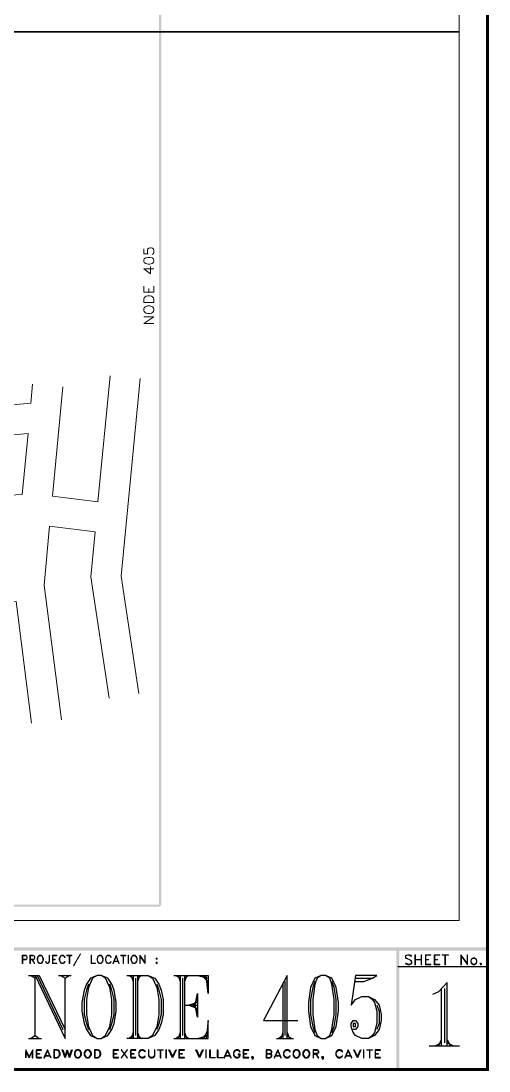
# Model space of a CAD drawing. Header units: millimetres. Extents: x -5 to 817, y 96 to 1062.
# Drawn here: x 668.9 to 817, y 95.7 to 427.9 of the extents above; entities that cross this region are included whole.
import ezdxf

# ---------------------------------------------------------------- set-up
doc = ezdxf.new("R2010")
doc.units = ezdxf.units.MM
doc.layers.add('PDF_0', color=7, linetype='Continuous')
doc.layers.add('PDF_BLOCK', color=7, linetype='Continuous')
for name, color, linetype, true_color in [('PDF_BORDER', 13, 'Continuous', 0xb85c5c), ('PDF_FIBER', 8, 'Continuous', 0x808080), ('PDF_NODEBOUNDARY', 8, 'Continuous', 0x808080), ('PDF_RDBKGRD', 8, 'Continuous', 0x808080), ('PDF_TEXT', 40, 'Continuous', 0xffbf00)]:
    doc.layers.add(name, color=color, linetype=linetype, true_color=true_color)

msp = doc.modelspace()

# ---------------------------------------------------------------- linework, layer by layer
at = {"layer": 'PDF_0', "lineweight": 0, "const_width": 0.989}
msp.add_lwpolyline([(2.7, 1061.45), (816.46, 1061.45), (816.46, 96.24), (2.7, 96.24)], close=True, dxfattribs=at)
at = {"layer": 'PDF_0', "lineweight": 0}
for points in [[(7.98, 1056.17), (807.47, 1056.17), (807.47, 143.4), (7.98, 143.4)], [(7.98, 143.4), (807.47, 143.4), (807.47, 1056.17), (7.98, 1056.17)]]:
    msp.add_lwpolyline(points, close=True, dxfattribs=at)
at = {"layer": 'PDF_0', "transparency": 33554559}
for points in [[(2.7, 134.82), (2.7, 133.83), (816.46, 134.82)], [(2.7, 133.83), (816.46, 134.82), (816.46, 133.83)]]:
    msp.add_solid(points, dxfattribs=at)
at = {"layer": 'PDF_BLOCK', "lineweight": 0}
for points in [[(669.45, 130.95), (670.36, 130.95), (670.61, 131.11), (670.77, 131.19), (670.85, 131.44), (670.85, 131.85), (670.77, 132.1), (670.61, 132.18), (670.36, 132.35), (669.29, 132.35), (669.29, 129.79), (669.45, 129.79), (669.45, 132.18), (670.36, 132.18), (670.61, 132.1), (670.77, 131.85), (670.77, 131.44), (670.61, 131.19), (670.36, 131.11), (669.45, 131.11)], [(671.84, 130.95), (672.67, 130.95), (673.08, 131.11), (673.16, 131.19), (673.24, 131.44), (673.24, 131.85), (673.16, 132.1), (673.08, 132.18), (672.67, 132.35), (671.68, 132.35), (671.68, 129.79), (671.84, 129.79), (671.84, 132.18), (672.67, 132.18), (673.08, 132.1), (673.16, 131.85), (673.16, 131.44), (673.08, 131.19), (672.67, 131.11), (671.84, 131.11)], [(672.42, 130.95), (673.16, 129.79), (673.24, 129.79), (672.58, 130.95)], [(678.93, 131.11), (679.68, 131.11), (679.68, 130.95), (678.93, 130.95)], [(684.13, 132.18), (684.13, 129.79), (684.29, 129.79), (684.29, 132.18)], [(698.23, 130.37), (699.71, 130.37)], [(698.39, 130.53), (699.54, 130.53)], [(701.19, 132.18), (701.19, 129.79), (701.28, 129.79), (701.28, 132.18)], [(793.7, 131.03), (795.51, 131.03)], [(793.7, 130.86), (795.51, 130.86)], [(797, 131.03), (797.82, 131.03), (797.82, 130.86), (797, 130.86)], [(799.8, 131.03), (800.63, 131.03), (800.63, 130.86), (799.8, 130.86)], [(803.02, 132.35), (803.02, 129.38), (803.18, 129.38), (803.18, 132.35)]]:
    msp.add_lwpolyline(points, dxfattribs=at)
for points in [[(674.73, 132.35), (674.48, 132.18), (674.23, 131.94), (674.15, 131.69), (673.99, 131.36), (673.99, 130.78), (674.15, 130.37), (674.23, 130.12), (674.48, 129.87), (674.73, 129.79), (675.22, 129.79), (675.47, 129.87), (675.72, 130.12), (675.8, 130.37), (675.96, 130.78), (675.96, 131.36), (675.8, 131.69), (675.72, 131.94), (675.47, 132.18), (675.22, 132.35)], [(674.81, 132.18), (674.48, 132.1), (674.23, 131.69), (674.15, 131.36), (674.15, 130.78), (674.23, 130.37), (674.48, 130.04), (674.81, 129.87), (675.06, 129.87), (675.47, 130.04), (675.72, 130.37), (675.8, 130.78), (675.8, 131.36), (675.72, 131.69), (675.47, 132.1), (675.06, 132.18)], [(676.62, 130.37), (676.79, 130.04), (676.87, 129.87), (677.12, 129.79), (677.37, 129.79), (677.61, 129.87), (677.78, 130.04), (677.86, 130.37), (677.86, 132.35), (677.78, 132.35), (677.78, 130.37), (677.61, 130.04), (677.37, 129.87), (677.12, 129.87), (676.87, 130.04), (676.79, 130.37)], [(680.25, 132.35), (678.85, 132.35), (678.85, 129.79), (680.25, 129.79), (680.25, 129.87), (678.93, 129.87), (678.93, 132.18), (680.25, 132.18)], [(682.81, 130.37), (682.73, 130.37), (682.56, 130.12), (682.48, 130.04), (682.23, 129.87), (681.74, 129.87), (681.49, 130.04), (681.24, 130.37), (681.16, 130.78), (681.16, 131.36), (681.24, 131.69), (681.49, 132.1), (681.74, 132.18), (682.23, 132.18), (682.48, 132.1), (682.56, 131.94), (682.73, 131.69), (682.81, 131.69), (682.73, 131.94), (682.48, 132.18), (682.23, 132.35), (681.74, 132.35), (681.49, 132.18), (681.24, 131.94), (681.16, 131.69), (680.99, 131.36), (680.99, 130.78), (681.16, 130.37), (681.24, 130.12), (681.49, 129.87), (681.74, 129.79), (682.23, 129.79), (682.48, 129.87), (682.73, 130.12)], [(684.95, 132.18), (683.39, 132.18), (683.39, 132.35), (684.95, 132.35)], [(685.61, 128.97), (687.75, 132.76), (687.67, 132.76), (685.45, 128.97)], [(691.05, 129.79), (691.05, 132.35), (691.14, 132.35), (691.14, 129.87), (692.45, 129.87), (692.45, 129.79)], [(693.69, 132.35), (693.44, 132.18), (693.2, 131.94), (693.03, 131.69), (692.95, 131.36), (692.95, 130.78), (693.03, 130.37), (693.2, 130.12), (693.44, 129.87), (693.69, 129.79), (694.19, 129.79), (694.43, 129.87), (694.6, 130.12), (694.76, 130.37), (694.85, 130.78), (694.85, 131.36), (694.76, 131.69), (694.6, 131.94), (694.43, 132.18), (694.19, 132.35)], [(693.77, 132.18), (693.44, 132.1), (693.2, 131.69), (693.03, 131.36), (693.03, 130.78), (693.2, 130.37), (693.44, 130.04), (693.77, 129.87), (694.02, 129.87), (694.43, 130.04), (694.6, 130.37), (694.76, 130.78), (694.76, 131.36), (694.6, 131.69), (694.43, 132.1), (694.02, 132.18)], [(697.4, 130.37), (697.32, 130.37), (697.15, 130.12), (697.07, 130.04), (696.82, 129.87), (696.33, 129.87), (696.08, 130.04), (695.83, 130.37), (695.75, 130.78), (695.75, 131.36), (695.83, 131.69), (696.08, 132.1), (696.33, 132.18), (696.82, 132.18), (697.07, 132.1), (697.15, 131.94), (697.32, 131.69), (697.4, 131.69), (697.32, 131.94), (697.07, 132.18), (696.82, 132.35), (696.33, 132.35), (696.08, 132.18), (695.83, 131.94), (695.75, 131.69), (695.59, 131.36), (695.59, 130.78), (695.75, 130.37), (695.83, 130.12), (696.08, 129.87), (696.33, 129.79), (696.82, 129.79), (697.07, 129.87), (697.32, 130.12)], [(698.97, 132.35), (697.98, 129.79), (698.14, 129.79), (698.97, 131.94), (699.79, 129.79), (699.96, 129.79)], [(702.02, 132.18), (700.45, 132.18), (700.45, 132.35), (702.02, 132.35)], [(702.84, 129.79), (702.84, 132.35), (702.76, 132.35), (702.76, 129.79)], [(704.41, 132.35), (704.16, 132.18), (703.91, 131.94), (703.83, 131.69), (703.67, 131.36), (703.67, 130.78), (703.83, 130.37), (703.91, 130.12), (704.16, 129.87), (704.41, 129.79), (704.9, 129.79), (705.15, 129.87), (705.4, 130.12), (705.48, 130.37), (705.65, 130.78), (705.65, 131.36), (705.48, 131.69), (705.4, 131.94), (705.15, 132.18), (704.9, 132.35)], [(704.49, 132.18), (704.16, 132.1), (703.91, 131.69), (703.83, 131.36), (703.83, 130.78), (703.91, 130.37), (704.16, 130.04), (704.49, 129.87), (704.74, 129.87), (705.15, 130.04), (705.4, 130.37), (705.48, 130.78), (705.48, 131.36), (705.4, 131.69), (705.15, 132.1), (704.74, 132.18)], [(708.12, 129.79), (708.12, 132.35), (708.04, 132.35), (708.04, 130.12), (706.47, 132.35), (706.47, 129.79), (706.55, 129.79), (706.55, 131.94)], [(711.75, 131.44), (711.66, 131.36), (711.66, 131.19), (711.75, 131.11), (711.91, 131.11), (711.99, 131.19), (711.99, 131.36), (711.91, 131.44)], [(711.75, 130.12), (711.66, 130.04), (711.66, 129.87), (711.75, 129.79), (711.91, 129.79), (711.99, 129.87), (711.99, 130.04), (711.91, 130.12)], [(711.75, 131.36), (711.75, 131.19), (711.91, 131.19), (711.91, 131.36)], [(711.75, 130.04), (711.75, 129.87), (711.91, 129.87), (711.91, 130.04)], [(790.48, 129.87), (790.73, 129.54), (791.23, 129.38), (791.8, 129.38), (792.22, 129.54), (792.55, 129.87), (792.55, 130.29), (792.38, 130.62), (792.05, 130.86), (791.8, 131.03), (791.06, 131.36), (790.73, 131.52), (790.57, 131.77), (790.57, 132.1), (790.73, 132.18), (791.23, 132.35), (791.8, 132.35), (792.05, 132.18), (792.22, 132.1), (792.55, 132.1), (792.22, 132.35), (791.8, 132.51), (791.23, 132.51), (790.73, 132.35), (790.48, 132.1), (790.48, 131.77), (790.57, 131.52), (790.73, 131.36), (791.06, 131.19), (791.8, 130.86), (792.05, 130.78), (792.22, 130.62), (792.38, 130.29), (792.38, 129.87), (792.22, 129.71), (791.8, 129.54), (791.23, 129.54), (790.9, 129.71), (790.73, 129.87)], [(793.53, 129.38), (793.53, 132.51), (793.7, 132.51), (793.7, 129.38)], [(795.6, 132.51), (795.51, 132.51), (795.51, 129.38), (795.6, 129.38)], [(798.56, 132.51), (796.83, 132.51), (796.83, 129.38), (798.56, 129.38), (798.56, 129.54), (797, 129.54), (797, 132.35), (798.56, 132.35)], [(801.37, 132.51), (799.64, 132.51), (799.64, 129.38), (801.37, 129.38), (801.37, 129.54), (799.8, 129.54), (799.8, 132.35), (801.37, 132.35)], [(804.09, 132.35), (802.11, 132.35), (802.11, 132.51), (804.09, 132.51)], [(810.11, 129.38), (810.11, 132.51), (810.02, 132.51), (810.02, 129.87), (808.05, 132.51), (808.05, 129.38), (808.21, 129.38), (808.21, 132.1)], [(811.92, 131.52), (811.59, 131.36), (811.34, 131.03), (811.18, 130.62), (811.18, 130.29), (811.34, 129.87), (811.59, 129.54), (811.92, 129.38), (812.33, 129.38), (812.66, 129.54), (812.99, 129.87), (813.07, 130.29), (813.07, 130.62), (812.99, 131.03), (812.66, 131.36), (812.33, 131.52)], [(811.92, 131.36), (811.59, 131.19), (811.51, 131.03), (811.34, 130.62), (811.34, 130.29), (811.51, 129.87), (811.59, 129.71), (811.92, 129.54), (812.33, 129.54), (812.66, 129.71), (812.83, 129.87), (812.99, 130.29), (812.99, 130.62), (812.83, 131.03), (812.66, 131.19), (812.33, 131.36)], [(814.31, 129.87), (814.15, 129.71), (814.15, 129.54), (814.31, 129.38), (814.39, 129.38), (814.56, 129.54), (814.56, 129.71), (814.39, 129.87)], [(814.31, 129.71), (814.31, 129.54), (814.39, 129.54), (814.39, 129.71)]]:
    msp.add_lwpolyline(points, close=True, dxfattribs=at)
at = {"layer": 'PDF_BORDER', "lineweight": 25}
msp.add_lwpolyline([(501.01, 424.46), (627.65, 424.46), (627.65, 143.48), (627.65, 424.46), (807.39, 424.46), (627.65, 424.46), (627.65, 746.99), (807.39, 746.99)], dxfattribs=at)
at = {"layer": 'PDF_FIBER', "transparency": 33554559}
for points in [[(627.65, 148.34), (627.65, 147.68), (712.9, 148.34)], [(627.65, 147.68), (712.9, 148.34), (712.9, 147.68)]]:
    msp.add_solid(points, dxfattribs=at)
at = {"layer": 'PDF_NODEBOUNDARY', "lineweight": 9}
for points in [[(707.79, 355.86), (707.79, 354.3), (709.11, 354.21), (708.94, 354.3), (708.86, 354.79), (708.86, 355.2), (708.94, 355.7), (709.27, 356.03), (709.77, 356.11), (710.02, 356.11), (710.51, 356.03), (710.76, 355.7), (710.92, 355.2), (710.92, 354.79), (710.76, 354.3), (710.68, 354.21), (710.35, 354.05)], [(710.92, 349.51), (707.79, 349.51), (709.85, 347.95), (709.85, 350.26)], [(710.92, 343.99), (710.92, 342.09), (707.79, 342.09), (707.79, 343.99)], [(709.27, 342.09), (709.27, 343.25)], [(710.92, 332.2), (707.79, 332.2), (710.92, 334.34), (707.79, 334.34)]]:
    msp.add_lwpolyline(points, dxfattribs=at)
for points in [[(707.79, 351.91), (707.87, 351.49), (708.37, 351.16), (709.11, 351), (709.6, 351), (710.35, 351.16), (710.76, 351.49), (710.92, 351.91), (710.92, 352.24), (710.76, 352.65), (710.35, 352.98), (709.6, 353.14), (709.11, 353.14), (708.37, 352.98), (707.87, 352.65), (707.79, 352.24)], [(710.92, 338.88), (707.79, 338.88), (707.79, 339.95), (707.87, 340.36), (708.2, 340.69), (708.53, 340.86), (708.94, 341.02), (709.77, 341.02), (710.18, 340.86), (710.51, 340.69), (710.76, 340.36), (710.92, 339.95)], [(707.79, 336.32), (707.87, 335.99), (708.2, 335.66), (708.53, 335.5), (708.94, 335.42), (709.77, 335.42), (710.18, 335.5), (710.51, 335.66), (710.76, 335.99), (710.92, 336.32), (710.92, 336.9), (710.76, 337.23), (710.51, 337.48), (710.18, 337.64), (709.77, 337.81), (708.94, 337.81), (708.53, 337.64), (708.2, 337.48), (707.87, 337.23), (707.79, 336.9)]]:
    msp.add_lwpolyline(points, close=True, dxfattribs=at)
at = {"layer": 'PDF_NODEBOUNDARY', "transparency": 33554559}
for points in [[(713.23, 849.89), (712.57, 849.89), (713.23, 424.46)], [(712.57, 849.89), (713.23, 424.46), (712.57, 424.46)], [(713.23, 424.46), (712.57, 424.46), (713.23, 148.01)], [(712.57, 424.46), (713.23, 148.01), (712.57, 148.01)]]:
    msp.add_solid(points, dxfattribs=at)
at = {"layer": 'PDF_RDBKGRD', "lineweight": 0}
for points in [[(661.12, 322.39), (627.65, 317.19), (616.27, 315.46), (616.85, 302.02), (627.65, 303.01), (672.01, 307.05), (672.5, 313.07)], [(682.07, 312.17), (678.85, 277.62), (693.2, 275.81), (697.07, 315.71)], [(706.55, 314.8), (700.53, 252.31), (706.14, 215.21)], [(681.65, 206.88), (676.21, 249.42), (677.94, 268.14), (692.29, 266.32), (690.97, 252.06), (696.74, 213.72)], [(443.13, 199.05), (443.05, 206.06), (525.33, 195.83), (549.16, 193.52), (600.2, 189.57), (627.65, 193.85), (646.94, 196.82), (657.91, 209.11), (653.62, 243.65), (667.31, 244.31), (672.17, 205.73)]]:
    msp.add_lwpolyline(points, dxfattribs=at)
msp.add_lwpolyline([(671.1, 297.41), (669.29, 278.11), (627.65, 275.89), (618, 275.39), (617.26, 292.46), (627.65, 293.45)], close=True, dxfattribs=at)
at = {"layer": 'PDF_TEXT', "lineweight": 25}
for points in [[(816.46, 128.72), (788.09, 128.72)], [(671.27, 126), (674.65, 126), (682.81, 108.85)], [(671.92, 126), (673.33, 125.09)], [(673.33, 106.95), (673.33, 126), (682.81, 106.05), (682.81, 125.09)], [(673.99, 126), (682.07, 108.85)], [(680.75, 126), (684.79, 126)], [(681.41, 126), (682.81, 125.09), (684.13, 126)], [(690.23, 123.2), (689.57, 121.3), (688.83, 118.41), (688.83, 113.63), (689.57, 110.75), (690.23, 108.85)], [(692.95, 126), (691.55, 125.09), (690.23, 122.21), (689.57, 118.41), (689.57, 113.63), (690.23, 109.84), (691.55, 106.95), (692.95, 106.05)], [(694.27, 106.05), (695.59, 106.95), (696.99, 109.84), (697.65, 113.63), (697.65, 118.41), (696.99, 122.21), (695.59, 125.09), (694.27, 126)], [(696.99, 108.85), (697.65, 110.75), (698.31, 113.63), (698.31, 118.41), (697.65, 121.3), (696.99, 123.2)], [(702.35, 126), (709.11, 126), (711.17, 125.09), (712.49, 123.2), (713.23, 121.3), (713.89, 118.41), (713.89, 113.63), (713.23, 110.75), (712.49, 108.85), (711.17, 106.95), (709.11, 106.05), (702.35, 106.05)], [(703.09, 126), (704.41, 125.09)], [(703.75, 126), (704.41, 124.1)], [(704.41, 126), (704.41, 106.05)], [(705.07, 125.09), (705.07, 106.95)], [(705.73, 126), (705.73, 106.05)], [(706.47, 126), (705.73, 124.1)], [(707.13, 126), (705.73, 125.09)], [(709.11, 126), (710.51, 125.09), (711.83, 122.21), (712.49, 118.41), (712.49, 113.63), (711.83, 109.84), (710.51, 106.95), (709.11, 106.05)], [(711.83, 123.2), (712.49, 121.3), (713.23, 118.41), (713.23, 113.63), (712.49, 110.75), (711.83, 108.85)], [(717.27, 126), (728.07, 126), (728.07, 120.31), (727.41, 126)], [(717.93, 126), (719.25, 125.09)], [(718.59, 126), (719.25, 124.1)], [(719.25, 126), (719.25, 106.05)], [(719.99, 125.09), (719.99, 106.95)], [(720.65, 126), (720.65, 106.05)], [(721.31, 126), (720.65, 124.1)], [(721.97, 126), (720.65, 125.09)], [(724.69, 126), (728.07, 125.09)], [(726.01, 126), (728.07, 124.1)], [(726.75, 126), (728.07, 123.2)], [(753.05, 106.05), (753.05, 126), (745.63, 111.74), (756.43, 111.74)], [(751.73, 123.2), (751.73, 106.05)], [(752.39, 124.1), (752.39, 106.95)], [(761.88, 124.1), (761.22, 122.21), (760.47, 118.41), (760.47, 113.63), (761.22, 109.84), (761.88, 107.94)], [(763.85, 126), (762.53, 125.09), (761.88, 123.2), (761.22, 118.41), (761.22, 113.63), (761.88, 108.85), (762.53, 106.95), (763.85, 106.05)], [(765.26, 106.05), (766.57, 106.95), (767.23, 108.85), (767.98, 113.63), (767.98, 118.41), (767.23, 123.2), (766.57, 125.09), (765.26, 126)], [(767.23, 107.94), (767.98, 109.84), (768.64, 113.63), (768.64, 118.41), (767.98, 122.21), (767.23, 124.1)], [(774.74, 124.1), (777.38, 124.1), (780.1, 125.09), (781.5, 126), (774.74, 126), (773.34, 116.52), (774.74, 118.41), (776.72, 119.32), (778.78, 119.32), (780.76, 118.41), (782.16, 116.52), (782.82, 113.63), (782.82, 111.74), (782.16, 108.85), (780.76, 106.95), (778.78, 106.05), (776.72, 106.05), (774.74, 106.95), (773.99, 107.94), (773.34, 109.84), (773.34, 110.75), (773.99, 111.74), (774.74, 111.74), (775.4, 110.75), (775.4, 109.84), (774.74, 108.85), (773.99, 108.85)], [(774.74, 125.09), (780.1, 125.09)], [(803.76, 103.66), (803.76, 123.69), (800.96, 120.81), (799.06, 119.9)], [(801.86, 121.79), (801.86, 103.66)], [(802.85, 121.79), (802.85, 104.65)], [(720.65, 116.52), (724.69, 116.52)], [(724.69, 117.42), (721.97, 116.52), (724.69, 115.53)], [(724.69, 118.41), (723.37, 116.52), (724.69, 114.62)], [(778.78, 119.32), (780.1, 118.41), (780.76, 117.42), (781.5, 114.62), (781.5, 110.75), (780.76, 107.94), (780.1, 106.95), (778.78, 106.05)], [(781.5, 116.52), (782.16, 114.62), (782.16, 110.75), (781.5, 108.85)], [(717.27, 106.05), (728.07, 106.05), (728.07, 111.74), (727.41, 106.05)], [(671.92, 106.05), (673.33, 106.95), (674.65, 106.05)], [(704.41, 106.95), (703.09, 106.05)], [(704.41, 107.94), (703.75, 106.05)], [(705.73, 107.94), (706.47, 106.05)], [(705.73, 106.95), (707.13, 106.05)], [(719.25, 106.95), (717.93, 106.05)], [(719.25, 107.94), (718.59, 106.05)], [(720.65, 107.94), (721.31, 106.05)], [(720.65, 106.95), (721.97, 106.05)], [(724.69, 106.05), (728.07, 106.95)], [(726.01, 106.05), (728.07, 107.94)], [(726.75, 106.05), (728.07, 108.85)], [(751.73, 106.95), (750.41, 106.05)], [(751.73, 107.94), (751.07, 106.05)], [(753.05, 107.94), (753.8, 106.05)], [(753.05, 106.95), (754.45, 106.05)], [(671.27, 106.05), (675.31, 106.05)], [(749.67, 106.05), (755.11, 106.05)], [(798.07, 103.66), (807.63, 103.66)], [(801.86, 104.65), (799.97, 103.66)], [(801.86, 105.55), (800.96, 103.66)], [(803.76, 105.55), (804.75, 103.66)], [(803.76, 104.65), (805.74, 103.66)], [(673.82, 101.27), (674.73, 101.27), (674.73, 101.1), (673.82, 101.1)], [(676.38, 100.52), (678.11, 100.52)], [(676.54, 100.61), (677.94, 100.61)], [(698.23, 101.27), (699.05, 101.27), (699.05, 101.1), (698.23, 101.1)], [(703.67, 101.27), (704.57, 101.27), (704.57, 101.1), (703.67, 101.1)], [(712.9, 102.34), (712.9, 99.95), (713.07, 99.95), (713.07, 102.34)], [(719, 101.27), (719.83, 101.27), (719.83, 101.1), (719, 101.1)], [(733.43, 100.52), (735.08, 100.52)], [(733.51, 100.61), (735, 100.61)], [(739.37, 101.27), (740.19, 101.27), (740.19, 101.1), (739.37, 101.1)], [(742.17, 99.53), (742.34, 100.03), (742.17, 99.95), (742.01, 99.95), (741.92, 100.03), (741.92, 100.19), (742.01, 100.28), (742.17, 100.28), (742.34, 100.19), (742.34, 99.78), (742.17, 99.53), (741.92, 99.45)], [(742.17, 99.95), (742.34, 99.78)], [(747.53, 101.1), (747.94, 101.27), (748.11, 101.35), (748.27, 101.59), (748.27, 101.92), (748.11, 102.17), (747.94, 102.34), (747.53, 102.42), (746.46, 102.42), (746.46, 99.95), (747.53, 99.95), (747.94, 100.03), (748.11, 100.19), (748.27, 100.44), (748.27, 100.77), (748.11, 101.02), (747.94, 101.1), (747.53, 101.27)], [(746.54, 101.27), (747.53, 101.27), (747.94, 101.35), (748.11, 101.59), (748.11, 101.92), (747.94, 102.17), (747.53, 102.34), (746.54, 102.34), (746.54, 100.03), (747.53, 100.03), (747.94, 100.19), (748.11, 100.44), (748.11, 100.77), (747.94, 101.02), (747.53, 101.1), (746.54, 101.1)], [(749.26, 100.52), (750.99, 100.52)], [(749.43, 100.61), (750.83, 100.61)], [(761.38, 101.1), (762.45, 101.1), (762.86, 101.27), (762.95, 101.35), (763.11, 101.59), (763.11, 101.92), (762.95, 102.17), (762.86, 102.34), (762.45, 102.42), (761.3, 102.42), (761.3, 99.95), (761.38, 99.95), (761.38, 102.34), (762.45, 102.34), (762.86, 102.17), (762.95, 101.92), (762.95, 101.59), (762.86, 101.35), (762.45, 101.27), (761.38, 101.27)], [(762.12, 101.1), (762.95, 99.95), (763.11, 99.95), (762.29, 101.1)], [(764.43, 99.53), (764.51, 100.03), (764.43, 99.95), (764.27, 99.95), (764.1, 100.03), (764.1, 100.19), (764.27, 100.28), (764.43, 100.28), (764.51, 100.19), (764.51, 99.78), (764.43, 99.53), (764.1, 99.45)], [(764.43, 99.95), (764.51, 99.78)], [(771.6, 100.52), (773.34, 100.52)], [(771.77, 100.61), (773.17, 100.61)], [(779.11, 102.34), (779.11, 99.95), (779.27, 99.95), (779.27, 102.34)], [(781.09, 101.27), (781.91, 101.27), (781.91, 101.1), (781.09, 101.1)]]:
    msp.add_lwpolyline(points, dxfattribs=at)
for points in [[(692.95, 126), (690.89, 125.09), (689.57, 123.2), (688.83, 121.3), (688.17, 117.42), (688.17, 114.62), (688.83, 110.75), (689.57, 108.85), (690.89, 106.95), (692.95, 106.05), (694.27, 106.05), (696.33, 106.95), (697.65, 108.85), (698.31, 110.75), (698.97, 114.62), (698.97, 117.42), (698.31, 121.3), (697.65, 123.2), (696.33, 125.09), (694.27, 126)], [(763.85, 126), (761.88, 125.09), (760.47, 122.21), (759.81, 117.42), (759.81, 114.62), (760.47, 109.84), (761.88, 106.95), (763.85, 106.05), (765.26, 106.05), (767.23, 106.95), (768.64, 109.84), (769.3, 114.62), (769.3, 117.42), (768.64, 122.21), (767.23, 125.09), (765.26, 126)], [(724.69, 112.73), (724.03, 116.52), (724.69, 120.31)], [(773.99, 110.75), (773.99, 109.84), (774.74, 109.84), (774.74, 110.75)], [(672.58, 102.42), (671.43, 100.28), (670.36, 102.42), (670.36, 99.95), (670.44, 99.95), (670.44, 101.84), (671.43, 99.95), (672.42, 101.84), (672.42, 99.95), (672.58, 99.95)], [(673.74, 99.95), (675.39, 99.95), (675.39, 100.03), (673.82, 100.03), (673.82, 102.34), (675.39, 102.34), (675.39, 102.42), (673.74, 102.42)], [(677.28, 102.42), (676.13, 99.95), (676.29, 99.95), (677.28, 102.09), (678.27, 99.95), (678.36, 99.95)], [(679.26, 99.95), (680.25, 99.95), (680.66, 100.03), (680.91, 100.28), (681.08, 100.52), (681.24, 100.85), (681.24, 101.51), (681.08, 101.84), (680.91, 102.09), (680.66, 102.34), (680.25, 102.42), (679.26, 102.42)], [(679.35, 100.03), (680.25, 100.03), (680.66, 100.19), (680.83, 100.28), (680.91, 100.52), (681.08, 100.85), (681.08, 101.51), (680.91, 101.84), (680.83, 102.09), (680.66, 102.17), (680.25, 102.34), (679.35, 102.34)], [(684.21, 99.95), (683.47, 102.09), (682.81, 99.95), (681.9, 102.42), (682.07, 102.42), (682.81, 100.28), (683.47, 102.42), (684.21, 100.28), (684.87, 102.42), (685.03, 102.42)], [(686.6, 102.42), (686.27, 102.34), (686.02, 102.09), (685.86, 101.84), (685.78, 101.51), (685.78, 100.85), (685.86, 100.52), (686.02, 100.28), (686.27, 100.03), (686.6, 99.95), (687.18, 99.95), (687.43, 100.03), (687.75, 100.28), (687.84, 100.52), (688, 100.85), (688, 101.51), (687.84, 101.84), (687.75, 102.09), (687.43, 102.34), (687.18, 102.42)], [(686.77, 102.34), (686.27, 102.17), (686.02, 101.84), (685.86, 101.51), (685.86, 100.85), (686.02, 100.52), (686.27, 100.19), (686.77, 100.03), (687.01, 100.03), (687.43, 100.19), (687.75, 100.52), (687.84, 100.85), (687.84, 101.51), (687.75, 101.84), (687.43, 102.17), (687.01, 102.34)], [(689.73, 102.42), (689.4, 102.34), (689.16, 102.09), (688.99, 101.84), (688.83, 101.51), (688.83, 100.85), (688.99, 100.52), (689.16, 100.28), (689.4, 100.03), (689.73, 99.95), (690.23, 99.95), (690.56, 100.03), (690.81, 100.28), (690.97, 100.52), (691.14, 100.85), (691.14, 101.51), (690.97, 101.84), (690.81, 102.09), (690.56, 102.34), (690.23, 102.42)], [(689.82, 102.34), (689.4, 102.17), (689.16, 101.84), (688.99, 101.51), (688.99, 100.85), (689.16, 100.52), (689.4, 100.19), (689.82, 100.03), (690.15, 100.03), (690.56, 100.19), (690.81, 100.52), (690.97, 100.85), (690.97, 101.51), (690.81, 101.84), (690.56, 102.17), (690.15, 102.34)], [(692.12, 99.95), (693.11, 99.95), (693.53, 100.03), (693.77, 100.28), (693.94, 100.52), (694.1, 100.85), (694.1, 101.51), (693.94, 101.84), (693.77, 102.09), (693.53, 102.34), (693.11, 102.42), (692.12, 102.42)], [(692.21, 100.03), (693.11, 100.03), (693.53, 100.19), (693.69, 100.28), (693.77, 100.52), (693.94, 100.85), (693.94, 101.51), (693.77, 101.84), (693.69, 102.09), (693.53, 102.17), (693.11, 102.34), (692.21, 102.34)], [(698.06, 99.95), (699.71, 99.95), (699.71, 100.03), (698.23, 100.03), (698.23, 102.34), (699.71, 102.34), (699.71, 102.42), (698.06, 102.42)], [(702.6, 99.95), (700.7, 102.42), (700.62, 102.42), (702.43, 99.95)], [(700.62, 99.95), (700.7, 99.95), (702.6, 102.42), (702.43, 102.42)], [(703.58, 99.95), (705.23, 99.95), (705.23, 100.03), (703.67, 100.03), (703.67, 102.34), (705.23, 102.34), (705.23, 102.42), (703.58, 102.42)], [(708.2, 100.52), (708.12, 100.52), (707.95, 100.28), (707.79, 100.19), (707.54, 100.03), (706.97, 100.03), (706.64, 100.19), (706.39, 100.52), (706.22, 100.85), (706.22, 101.51), (706.39, 101.84), (706.64, 102.17), (706.97, 102.34), (707.54, 102.34), (707.79, 102.17), (707.95, 102.09), (708.12, 101.84), (708.2, 101.84), (708.12, 102.09), (707.79, 102.34), (707.54, 102.42), (706.97, 102.42), (706.64, 102.34), (706.39, 102.09), (706.22, 101.84), (706.14, 101.51), (706.14, 100.85), (706.22, 100.52), (706.39, 100.28), (706.64, 100.03), (706.97, 99.95), (707.54, 99.95), (707.79, 100.03), (708.12, 100.28)], [(711.17, 102.42), (711.09, 102.42), (711.09, 100.61), (710.92, 100.28), (710.76, 100.19), (710.35, 100.03), (710.1, 100.03), (709.69, 100.19), (709.52, 100.28), (709.36, 100.61), (709.36, 102.42), (709.19, 102.42), (709.19, 100.61), (709.36, 100.28), (709.69, 100.03), (710.1, 99.95), (710.35, 99.95), (710.76, 100.03), (711.09, 100.28), (711.17, 100.61)], [(713.89, 102.34), (712.08, 102.34), (712.08, 102.42), (713.89, 102.42)], [(714.88, 99.95), (714.88, 102.42), (714.72, 102.42), (714.72, 99.95)], [(716.86, 99.95), (715.7, 102.42), (715.87, 102.42), (716.86, 100.28), (717.85, 102.42), (718.01, 102.42)], [(718.84, 99.95), (720.57, 99.95), (720.57, 100.03), (719, 100.03), (719, 102.34), (720.57, 102.34), (720.57, 102.42), (718.84, 102.42)], [(725.35, 99.95), (724.2, 102.42), (724.36, 102.42), (725.35, 100.28), (726.34, 102.42), (726.51, 102.42)], [(727.49, 99.95), (727.49, 102.42), (727.33, 102.42), (727.33, 99.95)], [(728.57, 99.95), (728.57, 102.42), (728.73, 102.42), (728.73, 100.03), (730.3, 100.03), (730.3, 99.95)], [(731.04, 99.95), (731.04, 102.42), (731.12, 102.42), (731.12, 100.03), (732.69, 100.03), (732.69, 99.95)], [(734.26, 102.42), (733.1, 99.95), (733.27, 99.95), (734.26, 102.09), (735.24, 99.95), (735.41, 99.95)], [(737.55, 101.02), (737.55, 100.85), (738.05, 100.85), (738.05, 100.52), (737.97, 100.28), (737.8, 100.19), (737.55, 100.03), (736.98, 100.03), (736.65, 100.19), (736.56, 100.28), (736.4, 100.52), (736.23, 100.85), (736.23, 101.51), (736.4, 101.84), (736.56, 102.09), (736.65, 102.17), (736.98, 102.34), (737.55, 102.34), (737.8, 102.17), (737.97, 102.09), (738.05, 101.84), (738.21, 101.84), (738.05, 102.09), (737.8, 102.34), (737.55, 102.42), (736.98, 102.42), (736.65, 102.34), (736.4, 102.09), (736.23, 101.84), (736.07, 101.51), (736.07, 100.85), (736.23, 100.52), (736.4, 100.28), (736.65, 100.03), (736.98, 99.95), (737.55, 99.95), (737.8, 100.03), (738.05, 100.28), (738.21, 100.52), (738.21, 101.02)], [(739.2, 99.95), (740.93, 99.95), (740.93, 100.03), (739.37, 100.03), (739.37, 102.34), (740.93, 102.34), (740.93, 102.42), (739.2, 102.42)], [(742.01, 100.19), (742.01, 100.03), (742.17, 100.03), (742.17, 100.19)], [(750.09, 102.42), (749.01, 99.95), (749.1, 99.95), (750.09, 102.09), (751.07, 99.95), (751.24, 99.95)], [(754.04, 100.52), (753.96, 100.52), (753.8, 100.28), (753.63, 100.19), (753.38, 100.03), (752.81, 100.03), (752.48, 100.19), (752.23, 100.52), (752.06, 100.85), (752.06, 101.51), (752.23, 101.84), (752.48, 102.17), (752.81, 102.34), (753.38, 102.34), (753.63, 102.17), (753.8, 102.09), (753.96, 101.84), (754.04, 101.84), (753.96, 102.09), (753.63, 102.34), (753.38, 102.42), (752.81, 102.42), (752.48, 102.34), (752.23, 102.09), (752.06, 101.84), (751.98, 101.51), (751.98, 100.85), (752.06, 100.52), (752.23, 100.28), (752.48, 100.03), (752.81, 99.95), (753.38, 99.95), (753.63, 100.03), (753.96, 100.28)], [(755.77, 102.42), (755.44, 102.34), (755.2, 102.09), (755.03, 101.84), (754.95, 101.51), (754.95, 100.85), (755.03, 100.52), (755.2, 100.28), (755.44, 100.03), (755.77, 99.95), (756.35, 99.95), (756.6, 100.03), (756.93, 100.28), (757.01, 100.52), (757.18, 100.85), (757.18, 101.51), (757.01, 101.84), (756.93, 102.09), (756.6, 102.34), (756.35, 102.42)], [(755.94, 102.34), (755.44, 102.17), (755.2, 101.84), (755.03, 101.51), (755.03, 100.85), (755.2, 100.52), (755.44, 100.19), (755.94, 100.03), (756.19, 100.03), (756.6, 100.19), (756.93, 100.52), (757.01, 100.85), (757.01, 101.51), (756.93, 101.84), (756.6, 102.17), (756.19, 102.34)], [(758.91, 102.42), (758.58, 102.34), (758.33, 102.09), (758.16, 101.84), (758, 101.51), (758, 100.85), (758.16, 100.52), (758.33, 100.28), (758.58, 100.03), (758.91, 99.95), (759.4, 99.95), (759.73, 100.03), (759.98, 100.28), (760.14, 100.52), (760.31, 100.85), (760.31, 101.51), (760.14, 101.84), (759.98, 102.09), (759.73, 102.34), (759.4, 102.42)], [(758.99, 102.34), (758.58, 102.17), (758.33, 101.84), (758.16, 101.51), (758.16, 100.85), (758.33, 100.52), (758.58, 100.19), (758.99, 100.03), (759.32, 100.03), (759.73, 100.19), (759.98, 100.52), (760.14, 100.85), (760.14, 101.51), (759.98, 101.84), (759.73, 102.17), (759.32, 102.34)], [(764.27, 100.19), (764.27, 100.03), (764.43, 100.03), (764.43, 100.19)], [(770.61, 100.52), (770.45, 100.52), (770.37, 100.28), (770.2, 100.19), (769.87, 100.03), (769.38, 100.03), (769.05, 100.19), (768.8, 100.52), (768.64, 100.85), (768.64, 101.51), (768.8, 101.84), (769.05, 102.17), (769.38, 102.34), (769.87, 102.34), (770.2, 102.17), (770.37, 102.09), (770.45, 101.84), (770.61, 101.84), (770.45, 102.09), (770.2, 102.34), (769.87, 102.42), (769.38, 102.42), (769.05, 102.34), (768.8, 102.09), (768.64, 101.84), (768.47, 101.51), (768.47, 100.85), (768.64, 100.52), (768.8, 100.28), (769.05, 100.03), (769.38, 99.95), (769.87, 99.95), (770.2, 100.03), (770.45, 100.28)], [(772.43, 102.42), (771.36, 99.95), (771.44, 99.95), (772.43, 102.09), (773.42, 99.95), (773.58, 99.95)], [(775.31, 99.95), (774.16, 102.42), (774.32, 102.42), (775.31, 100.28), (776.3, 102.42), (776.39, 102.42)], [(777.38, 99.95), (777.38, 102.42), (777.29, 102.42), (777.29, 99.95)], [(780.1, 102.34), (778.28, 102.34), (778.28, 102.42), (780.1, 102.42)], [(780.92, 99.95), (782.65, 99.95), (782.65, 100.03), (781.09, 100.03), (781.09, 102.34), (782.65, 102.34), (782.65, 102.42), (780.92, 102.42)]]:
    msp.add_lwpolyline(points, close=True, dxfattribs=at)
at = {"layer": 'PDF_TEXT', "transparency": 33554559}
for points in [[(788.59, 134.33), (787.6, 134.33), (788.59, 96.24)], [(787.6, 134.33), (788.59, 96.24), (787.6, 96.24)]]:
    msp.add_solid(points, dxfattribs=at)

doc.saveas('drawing.dxf')
